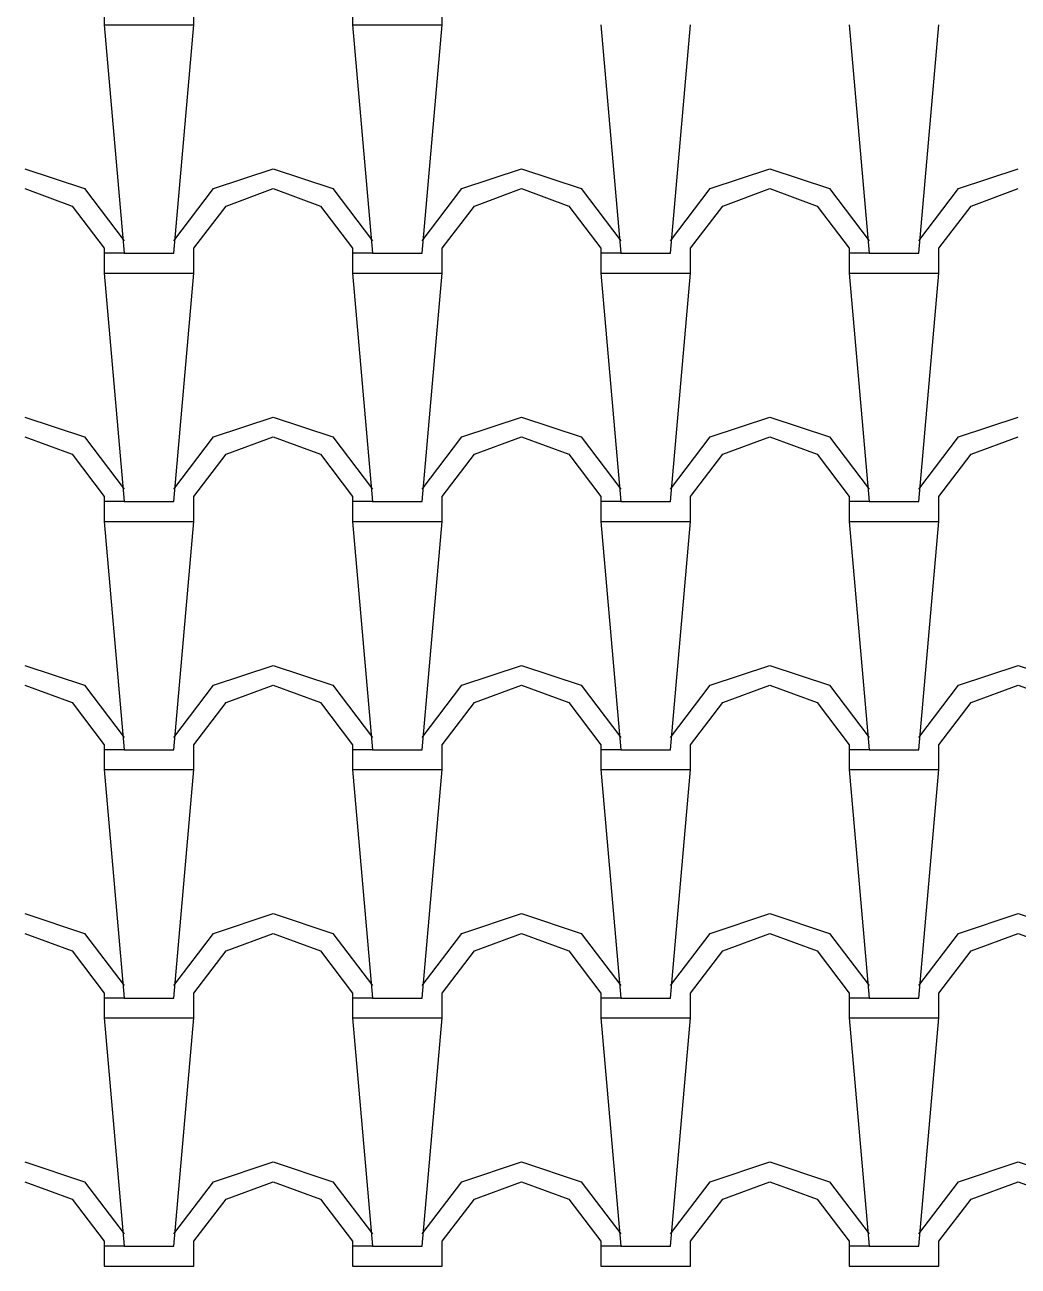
# Model space of a CAD drawing. Extents: x 143.46 to 149.12, y 337.31 to 340.42.
# Drawn here: x 146.164 to 147.164, y 337.314 to 338.564 of the extents above; entities that cross this region are included whole.
import ezdxf

# ---------------------------------------------------------------- set-up
doc = ezdxf.new("R2010")
doc.units = 0
doc.header["$LTSCALE"] = 0.03
doc.header["$MEASUREMENT"] = 0
doc.layers.add('TELHA', color=1, linetype='CONTINUOUS')

msp = doc.modelspace()

# ---------------------------------------------------------------- linework, layer by layer
at = {"layer": 'TELHA', "color": 1}
for p, q in [((146.2439, 338.5892), (146.2439, 338.5642)), ((146.3339, 338.5642), (146.3339, 338.5892)), ((146.4939, 338.5892), (146.4939, 338.5642)), ((146.5839, 338.5642), (146.5839, 338.5892)), ((146.2439, 338.5642), (146.2639, 338.3342)), ((146.2439, 338.5642), (146.2639, 338.5642)), ((146.2439, 338.5642), (146.2639, 338.3342)), ((146.2639, 338.5642), (146.3339, 338.5642)), ((146.3139, 338.3342), (146.3339, 338.5642)), ((146.3139, 338.3342), (146.3339, 338.5642)), ((146.4939, 338.5642), (146.5139, 338.3342)), ((146.4939, 338.5642), (146.5139, 338.5642)), ((146.5139, 338.5642), (146.5839, 338.5642)), ((146.5639, 338.3342), (146.5839, 338.5642)), ((146.7439, 338.5642), (146.7639, 338.3342)), ((146.8139, 338.3342), (146.8339, 338.5642)), ((146.9939, 338.5642), (147.0139, 338.3342)), ((147.0639, 338.3342), (147.0839, 338.5642)), ((146.1639, 338.4192), (146.2239, 338.3992)), ((146.3539, 338.3992), (146.4139, 338.4192)), ((146.4139, 338.4192), (146.4739, 338.3992)), ((146.6039, 338.3992), (146.6639, 338.4192)), ((146.6639, 338.4192), (146.7239, 338.3992)), ((146.6639, 338.4192), (146.7239, 338.3992)), ((146.8539, 338.3992), (146.9139, 338.4192)), ((146.9139, 338.4192), (146.9739, 338.3992)), ((147.1039, 338.3992), (147.1639, 338.4192)), ((146.1639, 338.3992), (146.2114, 338.3817)), ((146.2239, 338.3992), (146.2639, 338.3467)), ((146.2239, 338.3992), (146.2639, 338.3467)), ((146.3139, 338.3467), (146.3539, 338.3992)), ((146.3139, 338.3467), (146.3539, 338.3992)), ((146.3664, 338.3817), (146.4139, 338.3992)), ((146.4139, 338.3992), (146.4614, 338.3817)), ((146.4739, 338.3992), (146.5139, 338.3467)), ((146.5639, 338.3467), (146.6039, 338.3992)), ((146.6164, 338.3817), (146.6639, 338.3992)), ((146.6639, 338.3992), (146.7114, 338.3817)), ((146.6639, 338.3992), (146.7114, 338.3817)), ((146.7239, 338.3992), (146.7639, 338.3467)), ((146.8139, 338.3467), (146.8539, 338.3992)), ((146.8664, 338.3817), (146.9139, 338.3992)), ((146.9139, 338.3992), (146.9614, 338.3817)), ((146.9739, 338.3992), (147.0139, 338.3467)), ((147.0639, 338.3467), (147.1039, 338.3992)), ((147.1164, 338.3817), (147.1639, 338.3992)), ((146.2114, 338.3817), (146.2439, 338.3392)), ((146.2114, 338.3817), (146.2439, 338.3392)), ((146.3339, 338.3392), (146.3664, 338.3817)), ((146.3339, 338.3392), (146.3664, 338.3817)), ((146.4614, 338.3817), (146.4939, 338.3392)), ((146.5839, 338.3392), (146.6164, 338.3817)), ((146.7114, 338.3817), (146.7439, 338.3392)), ((146.8339, 338.3392), (146.8664, 338.3817)), ((146.9614, 338.3817), (146.9939, 338.3392)), ((147.0839, 338.3392), (147.1164, 338.3817)), ((146.2439, 338.3392), (146.2439, 338.3142)), ((146.2439, 338.3392), (146.2439, 338.3142)), ((146.3339, 338.3142), (146.3339, 338.3392)), ((146.3339, 338.3142), (146.3339, 338.3392)), ((146.4939, 338.3392), (146.4939, 338.3142)), ((146.5839, 338.3142), (146.5839, 338.3392)), ((146.7439, 338.3392), (146.7439, 338.3142)), ((146.8339, 338.3142), (146.8339, 338.3392)), ((146.9939, 338.3392), (146.9939, 338.3142)), ((147.0839, 338.3142), (147.0839, 338.3392)), ((146.2639, 338.3342), (146.2439, 338.3342)), ((146.2639, 338.3342), (146.2439, 338.3342)), ((146.2639, 338.3342), (146.3139, 338.3342)), ((146.2639, 338.3342), (146.3139, 338.3342)), ((146.5139, 338.3342), (146.4939, 338.3342)), ((146.5139, 338.3342), (146.5639, 338.3342)), ((146.7639, 338.3342), (146.7439, 338.3342)), ((146.7639, 338.3342), (146.8139, 338.3342)), ((147.0139, 338.3342), (146.9939, 338.3342)), ((147.0139, 338.3342), (147.0639, 338.3342)), ((146.2439, 338.3142), (146.2639, 338.0842)), ((146.2439, 338.3142), (146.2639, 338.0842)), ((146.2439, 338.3142), (146.2639, 338.3142)), ((146.2439, 338.3142), (146.2639, 338.3142)), ((146.2639, 338.3142), (146.3339, 338.3142)), ((146.2639, 338.3142), (146.3339, 338.3142)), ((146.3139, 338.0842), (146.3339, 338.3142)), ((146.3139, 338.0842), (146.3339, 338.3142)), ((146.4939, 338.3142), (146.5139, 338.0842)), ((146.4939, 338.3142), (146.5139, 338.3142)), ((146.5139, 338.3142), (146.5839, 338.3142)), ((146.5639, 338.0842), (146.5839, 338.3142)), ((146.7439, 338.3142), (146.7639, 338.0842)), ((146.7439, 338.3142), (146.7639, 338.3142)), ((146.7639, 338.3142), (146.8339, 338.3142)), ((146.8139, 338.0842), (146.8339, 338.3142)), ((146.9939, 338.3142), (147.0139, 338.0842)), ((146.9939, 338.3142), (147.0139, 338.3142)), ((147.0139, 338.3142), (147.0839, 338.3142)), ((147.0639, 338.0842), (147.0839, 338.3142)), ((146.1639, 338.1692), (146.2239, 338.1492)), ((146.1639, 338.1692), (146.2239, 338.1492)), ((146.3539, 338.1492), (146.4139, 338.1692)), ((146.3539, 338.1492), (146.4139, 338.1692)), ((146.3539, 338.1492), (146.4139, 338.1692)), ((146.4139, 338.1692), (146.4739, 338.1492)), ((146.4139, 338.1692), (146.4739, 338.1492)), ((146.4139, 338.1692), (146.4739, 338.1492)), ((146.6039, 338.1492), (146.6639, 338.1692)), ((146.6039, 338.1492), (146.6639, 338.1692)), ((146.6039, 338.1492), (146.6639, 338.1692)), ((146.6639, 338.1692), (146.7239, 338.1492)), ((146.6639, 338.1692), (146.7239, 338.1492)), ((146.6639, 338.1692), (146.7239, 338.1492)), ((146.6639, 338.1692), (146.7239, 338.1492)), ((146.6639, 338.1692), (146.7239, 338.1492)), ((146.6639, 338.1692), (146.7239, 338.1492)), ((146.8539, 338.1492), (146.9139, 338.1692)), ((146.8539, 338.1492), (146.9139, 338.1692)), ((146.8539, 338.1492), (146.9139, 338.1692)), ((146.9139, 338.1692), (146.9739, 338.1492)), ((146.9139, 338.1692), (146.9739, 338.1492)), ((146.9139, 338.1692), (146.9739, 338.1492)), ((147.1039, 338.1492), (147.1639, 338.1692)), ((147.1039, 338.1492), (147.1639, 338.1692)), ((147.1039, 338.1492), (147.1639, 338.1692)), ((146.1639, 338.1492), (146.2114, 338.1317)), ((146.1639, 338.1492), (146.2114, 338.1317)), ((146.2239, 338.1492), (146.2639, 338.0967)), ((146.2239, 338.1492), (146.2639, 338.0967)), ((146.2239, 338.1492), (146.2639, 338.0967)), ((146.2239, 338.1492), (146.2639, 338.0967)), ((146.2239, 338.1492), (146.2639, 338.0967)), ((146.3139, 338.0967), (146.3539, 338.1492)), ((146.3139, 338.0967), (146.3539, 338.1492)), ((146.3139, 338.0967), (146.3539, 338.1492)), ((146.3139, 338.0967), (146.3539, 338.1492)), ((146.3139, 338.0967), (146.3539, 338.1492)), ((146.3664, 338.1317), (146.4139, 338.1492)), ((146.3664, 338.1317), (146.4139, 338.1492)), ((146.3664, 338.1317), (146.4139, 338.1492)), ((146.4139, 338.1492), (146.4614, 338.1317)), ((146.4139, 338.1492), (146.4614, 338.1317)), ((146.4139, 338.1492), (146.4614, 338.1317)), ((146.4739, 338.1492), (146.5139, 338.0967)), ((146.4739, 338.1492), (146.5139, 338.0967)), ((146.4739, 338.1492), (146.5139, 338.0967)), ((146.5639, 338.0967), (146.6039, 338.1492)), ((146.5639, 338.0967), (146.6039, 338.1492)), ((146.5639, 338.0967), (146.6039, 338.1492)), ((146.6164, 338.1317), (146.6639, 338.1492)), ((146.6164, 338.1317), (146.6639, 338.1492)), ((146.6164, 338.1317), (146.6639, 338.1492)), ((146.6639, 338.1492), (146.7114, 338.1317)), ((146.6639, 338.1492), (146.7114, 338.1317)), ((146.6639, 338.1492), (146.7114, 338.1317)), ((146.6639, 338.1492), (146.7114, 338.1317)), ((146.6639, 338.1492), (146.7114, 338.1317)), ((146.6639, 338.1492), (146.7114, 338.1317)), ((146.7239, 338.1492), (146.7639, 338.0967)), ((146.7239, 338.1492), (146.7639, 338.0967)), ((146.7239, 338.1492), (146.7639, 338.0967)), ((146.8139, 338.0967), (146.8539, 338.1492)), ((146.8139, 338.0967), (146.8539, 338.1492)), ((146.8139, 338.0967), (146.8539, 338.1492)), ((146.8664, 338.1317), (146.9139, 338.1492)), ((146.8664, 338.1317), (146.9139, 338.1492)), ((146.8664, 338.1317), (146.9139, 338.1492)), ((146.9139, 338.1492), (146.9614, 338.1317)), ((146.9139, 338.1492), (146.9614, 338.1317)), ((146.9139, 338.1492), (146.9614, 338.1317)), ((146.9739, 338.1492), (147.0139, 338.0967)), ((146.9739, 338.1492), (147.0139, 338.0967)), ((146.9739, 338.1492), (147.0139, 338.0967)), ((147.0639, 338.0967), (147.1039, 338.1492)), ((147.0639, 338.0967), (147.1039, 338.1492)), ((147.0639, 338.0967), (147.1039, 338.1492)), ((147.1164, 338.1317), (147.1639, 338.1492)), ((147.1164, 338.1317), (147.1639, 338.1492)), ((147.1164, 338.1317), (147.1639, 338.1492)), ((146.2114, 338.1317), (146.2439, 338.0892)), ((146.2114, 338.1317), (146.2439, 338.0892)), ((146.2114, 338.1317), (146.2439, 338.0892)), ((146.2114, 338.1317), (146.2439, 338.0892)), ((146.2114, 338.1317), (146.2439, 338.0892)), ((146.3339, 338.0892), (146.3664, 338.1317)), ((146.3339, 338.0892), (146.3664, 338.1317)), ((146.3339, 338.0892), (146.3664, 338.1317)), ((146.3339, 338.0892), (146.3664, 338.1317)), ((146.3339, 338.0892), (146.3664, 338.1317)), ((146.4614, 338.1317), (146.4939, 338.0892)), ((146.4614, 338.1317), (146.4939, 338.0892)), ((146.4614, 338.1317), (146.4939, 338.0892)), ((146.5839, 338.0892), (146.6164, 338.1317)), ((146.5839, 338.0892), (146.6164, 338.1317)), ((146.5839, 338.0892), (146.6164, 338.1317)), ((146.7114, 338.1317), (146.7439, 338.0892)), ((146.7114, 338.1317), (146.7439, 338.0892)), ((146.7114, 338.1317), (146.7439, 338.0892)), ((146.8339, 338.0892), (146.8664, 338.1317)), ((146.8339, 338.0892), (146.8664, 338.1317)), ((146.8339, 338.0892), (146.8664, 338.1317)), ((146.9614, 338.1317), (146.9939, 338.0892)), ((146.9614, 338.1317), (146.9939, 338.0892)), ((146.9614, 338.1317), (146.9939, 338.0892)), ((147.0839, 338.0892), (147.1164, 338.1317)), ((147.0839, 338.0892), (147.1164, 338.1317)), ((147.0839, 338.0892), (147.1164, 338.1317)), ((146.2439, 338.0892), (146.2439, 338.0642)), ((146.2439, 338.0892), (146.2439, 338.0642)), ((146.2439, 338.0892), (146.2439, 338.0642)), ((146.2439, 338.0892), (146.2439, 338.0642)), ((146.2439, 338.0892), (146.2439, 338.0642)), ((146.3339, 338.0642), (146.3339, 338.0892)), ((146.3339, 338.0642), (146.3339, 338.0892)), ((146.3339, 338.0642), (146.3339, 338.0892)), ((146.3339, 338.0642), (146.3339, 338.0892)), ((146.3339, 338.0642), (146.3339, 338.0892)), ((146.4939, 338.0892), (146.4939, 338.0642)), ((146.4939, 338.0892), (146.4939, 338.0642)), ((146.4939, 338.0892), (146.4939, 338.0642)), ((146.5839, 338.0642), (146.5839, 338.0892)), ((146.5839, 338.0642), (146.5839, 338.0892)), ((146.5839, 338.0642), (146.5839, 338.0892)), ((146.7439, 338.0892), (146.7439, 338.0642)), ((146.7439, 338.0892), (146.7439, 338.0642)), ((146.7439, 338.0892), (146.7439, 338.0642)), ((146.8339, 338.0642), (146.8339, 338.0892)), ((146.8339, 338.0642), (146.8339, 338.0892)), ((146.8339, 338.0642), (146.8339, 338.0892)), ((146.9939, 338.0892), (146.9939, 338.0642)), ((146.9939, 338.0892), (146.9939, 338.0642)), ((146.9939, 338.0892), (146.9939, 338.0642)), ((147.0839, 338.0642), (147.0839, 338.0892)), ((147.0839, 338.0642), (147.0839, 338.0892)), ((147.0839, 338.0642), (147.0839, 338.0892)), ((146.2639, 338.0842), (146.2439, 338.0842)), ((146.2639, 338.0842), (146.2439, 338.0842)), ((146.2639, 338.0842), (146.2439, 338.0842)), ((146.2639, 338.0842), (146.2439, 338.0842)), ((146.2639, 338.0842), (146.2439, 338.0842)), ((146.2639, 338.0842), (146.3139, 338.0842)), ((146.2639, 338.0842), (146.3139, 338.0842)), ((146.2639, 338.0842), (146.3139, 338.0842)), ((146.2639, 338.0842), (146.3139, 338.0842)), ((146.2639, 338.0842), (146.3139, 338.0842)), ((146.5139, 338.0842), (146.4939, 338.0842)), ((146.5139, 338.0842), (146.4939, 338.0842)), ((146.5139, 338.0842), (146.4939, 338.0842)), ((146.5139, 338.0842), (146.5639, 338.0842)), ((146.5139, 338.0842), (146.5639, 338.0842)), ((146.5139, 338.0842), (146.5639, 338.0842)), ((146.7639, 338.0842), (146.7439, 338.0842)), ((146.7639, 338.0842), (146.7439, 338.0842)), ((146.7639, 338.0842), (146.7439, 338.0842)), ((146.7639, 338.0842), (146.8139, 338.0842)), ((146.7639, 338.0842), (146.8139, 338.0842)), ((146.7639, 338.0842), (146.8139, 338.0842)), ((147.0139, 338.0842), (146.9939, 338.0842)), ((147.0139, 338.0842), (146.9939, 338.0842)), ((147.0139, 338.0842), (146.9939, 338.0842)), ((147.0139, 338.0842), (147.0639, 338.0842)), ((147.0139, 338.0842), (147.0639, 338.0842)), ((147.0139, 338.0842), (147.0639, 338.0842)), ((146.2439, 338.0642), (146.2639, 338.0642)), ((146.2439, 338.0642), (146.2639, 338.0642)), ((146.2439, 338.0642), (146.2639, 337.8342)), ((146.2439, 338.0642), (146.2639, 337.8342)), ((146.2439, 338.0642), (146.2639, 338.0642)), ((146.2439, 338.0642), (146.2639, 338.0642)), ((146.2439, 338.0642), (146.2639, 337.8342)), ((146.2439, 338.0642), (146.2639, 337.8342)), ((146.2439, 338.0642), (146.2639, 338.0642)), ((146.2639, 338.0642), (146.3339, 338.0642)), ((146.2639, 338.0642), (146.3339, 338.0642)), ((146.2639, 338.0642), (146.3339, 338.0642)), ((146.2639, 338.0642), (146.3339, 338.0642)), ((146.2639, 338.0642), (146.3339, 338.0642)), ((146.3139, 337.8342), (146.3339, 338.0642)), ((146.3139, 337.8342), (146.3339, 338.0642)), ((146.3139, 337.8342), (146.3339, 338.0642)), ((146.3139, 337.8342), (146.3339, 338.0642)), ((146.4939, 338.0642), (146.5139, 338.0642)), ((146.4939, 338.0642), (146.5139, 338.0642)), ((146.4939, 338.0642), (146.5139, 337.8342)), ((146.4939, 338.0642), (146.5139, 337.8342)), ((146.4939, 338.0642), (146.5139, 338.0642)), ((146.5139, 338.0642), (146.5839, 338.0642)), ((146.5139, 338.0642), (146.5839, 338.0642)), ((146.5139, 338.0642), (146.5839, 338.0642)), ((146.5639, 337.8342), (146.5839, 338.0642)), ((146.5639, 337.8342), (146.5839, 338.0642)), ((146.7439, 338.0642), (146.7639, 338.0642)), ((146.7439, 338.0642), (146.7639, 338.0642)), ((146.7439, 338.0642), (146.7639, 337.8342)), ((146.7439, 338.0642), (146.7639, 337.8342)), ((146.7439, 338.0642), (146.7639, 338.0642)), ((146.7639, 338.0642), (146.8339, 338.0642)), ((146.7639, 338.0642), (146.8339, 338.0642)), ((146.7639, 338.0642), (146.8339, 338.0642)), ((146.8139, 337.8342), (146.8339, 338.0642)), ((146.8139, 337.8342), (146.8339, 338.0642)), ((146.9939, 338.0642), (147.0139, 338.0642)), ((146.9939, 338.0642), (147.0139, 338.0642)), ((146.9939, 338.0642), (147.0139, 337.8342)), ((146.9939, 338.0642), (147.0139, 337.8342)), ((146.9939, 338.0642), (147.0139, 338.0642)), ((147.0139, 338.0642), (147.0839, 338.0642)), ((147.0139, 338.0642), (147.0839, 338.0642)), ((147.0139, 338.0642), (147.0839, 338.0642)), ((147.0639, 337.8342), (147.0839, 338.0642)), ((147.0639, 337.8342), (147.0839, 338.0642)), ((146.1639, 337.9192), (146.2239, 337.8992)), ((146.3539, 337.8992), (146.4139, 337.9192)), ((146.4139, 337.9192), (146.4739, 337.8992)), ((146.6039, 337.8992), (146.6639, 337.9192)), ((146.6639, 337.9192), (146.7239, 337.8992)), ((146.6639, 337.9192), (146.7239, 337.8992)), ((146.8539, 337.8992), (146.9139, 337.9192)), ((146.9139, 337.9192), (146.9739, 337.8992)), ((147.1039, 337.8992), (147.1639, 337.9192)), ((147.1639, 337.9192), (147.2239, 337.8992)), ((146.1639, 337.8992), (146.2114, 337.8817)), ((146.2239, 337.8992), (146.2639, 337.8467)), ((146.2239, 337.8992), (146.2639, 337.8467)), ((146.3139, 337.8467), (146.3539, 337.8992)), ((146.3139, 337.8467), (146.3539, 337.8992)), ((146.3664, 337.8817), (146.4139, 337.8992)), ((146.4139, 337.8992), (146.4614, 337.8817)), ((146.4739, 337.8992), (146.5139, 337.8467)), ((146.5639, 337.8467), (146.6039, 337.8992)), ((146.6164, 337.8817), (146.6639, 337.8992)), ((146.6639, 337.8992), (146.7114, 337.8817)), ((146.6639, 337.8992), (146.7114, 337.8817)), ((146.7239, 337.8992), (146.7639, 337.8467)), ((146.8139, 337.8467), (146.8539, 337.8992)), ((146.8664, 337.8817), (146.9139, 337.8992)), ((146.9139, 337.8992), (146.9614, 337.8817)), ((146.9739, 337.8992), (147.0139, 337.8467)), ((147.0639, 337.8467), (147.1039, 337.8992)), ((147.1164, 337.8817), (147.1639, 337.8992)), ((147.1639, 337.8992), (147.2114, 337.8817)), ((146.2114, 337.8817), (146.2439, 337.8392)), ((146.2114, 337.8817), (146.2439, 337.8392)), ((146.3339, 337.8392), (146.3664, 337.8817)), ((146.3339, 337.8392), (146.3664, 337.8817)), ((146.4614, 337.8817), (146.4939, 337.8392)), ((146.5839, 337.8392), (146.6164, 337.8817)), ((146.7114, 337.8817), (146.7439, 337.8392)), ((146.8339, 337.8392), (146.8664, 337.8817)), ((146.9614, 337.8817), (146.9939, 337.8392)), ((147.0839, 337.8392), (147.1164, 337.8817)), ((146.2439, 337.8392), (146.2439, 337.8142)), ((146.2439, 337.8392), (146.2439, 337.8142)), ((146.3339, 337.8142), (146.3339, 337.8392)), ((146.3339, 337.8142), (146.3339, 337.8392)), ((146.4939, 337.8392), (146.4939, 337.8142)), ((146.5839, 337.8142), (146.5839, 337.8392)), ((146.7439, 337.8392), (146.7439, 337.8142)), ((146.8339, 337.8142), (146.8339, 337.8392)), ((146.9939, 337.8392), (146.9939, 337.8142)), ((147.0839, 337.8142), (147.0839, 337.8392)), ((146.2639, 337.8342), (146.2439, 337.8342)), ((146.2639, 337.8342), (146.2439, 337.8342)), ((146.2639, 337.8342), (146.3139, 337.8342)), ((146.2639, 337.8342), (146.3139, 337.8342)), ((146.5139, 337.8342), (146.4939, 337.8342)), ((146.5139, 337.8342), (146.5639, 337.8342)), ((146.7639, 337.8342), (146.7439, 337.8342)), ((146.7639, 337.8342), (146.8139, 337.8342)), ((147.0139, 337.8342), (146.9939, 337.8342)), ((147.0139, 337.8342), (147.0639, 337.8342)), ((146.2439, 337.8142), (146.2639, 337.8142)), ((146.2439, 337.8142), (146.2639, 337.5842)), ((146.2439, 337.8142), (146.2639, 337.8142)), ((146.2439, 337.8142), (146.2639, 337.5842)), ((146.2639, 337.8142), (146.3339, 337.8142)), ((146.2639, 337.8142), (146.3339, 337.8142)), ((146.3139, 337.5842), (146.3339, 337.8142)), ((146.3139, 337.5842), (146.3339, 337.8142)), ((146.4939, 337.8142), (146.5139, 337.8142)), ((146.4939, 337.8142), (146.5139, 337.5842)), ((146.5139, 337.8142), (146.5839, 337.8142)), ((146.5639, 337.5842), (146.5839, 337.8142)), ((146.7439, 337.8142), (146.7639, 337.8142)), ((146.7439, 337.8142), (146.7639, 337.5842)), ((146.7639, 337.8142), (146.8339, 337.8142)), ((146.8139, 337.5842), (146.8339, 337.8142)), ((146.9939, 337.8142), (147.0139, 337.8142)), ((146.9939, 337.8142), (147.0139, 337.5842)), ((147.0139, 337.8142), (147.0839, 337.8142)), ((147.0639, 337.5842), (147.0839, 337.8142)), ((146.1639, 337.6692), (146.2239, 337.6492)), ((146.3539, 337.6492), (146.4139, 337.6692)), ((146.4139, 337.6692), (146.4739, 337.6492)), ((146.6039, 337.6492), (146.6639, 337.6692)), ((146.6639, 337.6692), (146.7239, 337.6492)), ((146.6639, 337.6692), (146.7239, 337.6492)), ((146.8539, 337.6492), (146.9139, 337.6692)), ((146.9139, 337.6692), (146.9739, 337.6492)), ((147.1039, 337.6492), (147.1639, 337.6692)), ((147.1639, 337.6692), (147.2239, 337.6492)), ((146.1639, 337.6492), (146.2114, 337.6317)), ((146.2239, 337.6492), (146.2639, 337.5967)), ((146.2239, 337.6492), (146.2639, 337.5967)), ((146.3139, 337.5967), (146.3539, 337.6492)), ((146.3139, 337.5967), (146.3539, 337.6492)), ((146.3664, 337.6317), (146.4139, 337.6492)), ((146.4139, 337.6492), (146.4614, 337.6317)), ((146.4739, 337.6492), (146.5139, 337.5967)), ((146.5639, 337.5967), (146.6039, 337.6492)), ((146.6164, 337.6317), (146.6639, 337.6492)), ((146.6639, 337.6492), (146.7114, 337.6317)), ((146.6639, 337.6492), (146.7114, 337.6317)), ((146.7239, 337.6492), (146.7639, 337.5967)), ((146.8139, 337.5967), (146.8539, 337.6492)), ((146.8664, 337.6317), (146.9139, 337.6492)), ((146.9139, 337.6492), (146.9614, 337.6317)), ((146.9739, 337.6492), (147.0139, 337.5967)), ((147.0639, 337.5967), (147.1039, 337.6492)), ((147.1164, 337.6317), (147.1639, 337.6492)), ((147.1639, 337.6492), (147.2114, 337.6317)), ((146.2114, 337.6317), (146.2439, 337.5892)), ((146.2114, 337.6317), (146.2439, 337.5892)), ((146.3339, 337.5892), (146.3664, 337.6317)), ((146.3339, 337.5892), (146.3664, 337.6317)), ((146.4614, 337.6317), (146.4939, 337.5892)), ((146.5839, 337.5892), (146.6164, 337.6317)), ((146.7114, 337.6317), (146.7439, 337.5892)), ((146.8339, 337.5892), (146.8664, 337.6317)), ((146.9614, 337.6317), (146.9939, 337.5892)), ((147.0839, 337.5892), (147.1164, 337.6317)), ((146.2439, 337.5892), (146.2439, 337.5642)), ((146.2439, 337.5892), (146.2439, 337.5642)), ((146.3339, 337.5642), (146.3339, 337.5892)), ((146.3339, 337.5642), (146.3339, 337.5892)), ((146.4939, 337.5892), (146.4939, 337.5642)), ((146.5839, 337.5642), (146.5839, 337.5892)), ((146.7439, 337.5892), (146.7439, 337.5642)), ((146.8339, 337.5642), (146.8339, 337.5892)), ((146.9939, 337.5892), (146.9939, 337.5642)), ((147.0839, 337.5642), (147.0839, 337.5892)), ((146.2639, 337.5842), (146.2439, 337.5842)), ((146.2639, 337.5842), (146.2439, 337.5842)), ((146.2639, 337.5842), (146.3139, 337.5842)), ((146.2639, 337.5842), (146.3139, 337.5842)), ((146.5139, 337.5842), (146.4939, 337.5842)), ((146.5139, 337.5842), (146.5639, 337.5842)), ((146.7639, 337.5842), (146.7439, 337.5842)), ((146.7639, 337.5842), (146.8139, 337.5842)), ((147.0139, 337.5842), (146.9939, 337.5842)), ((147.0139, 337.5842), (147.0639, 337.5842)), ((146.2439, 337.5642), (146.2639, 337.3342)), ((146.2439, 337.5642), (146.2639, 337.5642)), ((146.2439, 337.5642), (146.2639, 337.5642)), ((146.2439, 337.5642), (146.2639, 337.3342)), ((146.2639, 337.5642), (146.3339, 337.5642)), ((146.2639, 337.5642), (146.3339, 337.5642)), ((146.3139, 337.3342), (146.3339, 337.5642)), ((146.3139, 337.3342), (146.3339, 337.5642)), ((146.4939, 337.5642), (146.5139, 337.3342)), ((146.4939, 337.5642), (146.5139, 337.5642)), ((146.5139, 337.5642), (146.5839, 337.5642)), ((146.5639, 337.3342), (146.5839, 337.5642)), ((146.7439, 337.5642), (146.7639, 337.5642)), ((146.7439, 337.5642), (146.7639, 337.3342)), ((146.7639, 337.5642), (146.8339, 337.5642)), ((146.8139, 337.3342), (146.8339, 337.5642)), ((146.9939, 337.5642), (147.0139, 337.5642)), ((146.9939, 337.5642), (147.0139, 337.3342)), ((147.0139, 337.5642), (147.0839, 337.5642)), ((147.0639, 337.3342), (147.0839, 337.5642)), ((146.1639, 337.4192), (146.2239, 337.3992)), ((146.3539, 337.3992), (146.4139, 337.4192)), ((146.4139, 337.4192), (146.4739, 337.3992)), ((146.6039, 337.3992), (146.6639, 337.4192)), ((146.6639, 337.4192), (146.7239, 337.3992)), ((146.6639, 337.4192), (146.7239, 337.3992)), ((146.8539, 337.3992), (146.9139, 337.4192)), ((146.9139, 337.4192), (146.9739, 337.3992)), ((147.1039, 337.3992), (147.1639, 337.4192)), ((147.1639, 337.4192), (147.2239, 337.3992)), ((146.1639, 337.3992), (146.2114, 337.3817)), ((146.2239, 337.3992), (146.2639, 337.3467)), ((146.2239, 337.3992), (146.2639, 337.3467)), ((146.3139, 337.3467), (146.3539, 337.3992)), ((146.3139, 337.3467), (146.3539, 337.3992)), ((146.3664, 337.3817), (146.4139, 337.3992)), ((146.4139, 337.3992), (146.4614, 337.3817)), ((146.4739, 337.3992), (146.5139, 337.3467)), ((146.5639, 337.3467), (146.6039, 337.3992)), ((146.6164, 337.3817), (146.6639, 337.3992)), ((146.6639, 337.3992), (146.7114, 337.3817)), ((146.6639, 337.3992), (146.7114, 337.3817)), ((146.7239, 337.3992), (146.7639, 337.3467)), ((146.8139, 337.3467), (146.8539, 337.3992)), ((146.8664, 337.3817), (146.9139, 337.3992)), ((146.9139, 337.3992), (146.9614, 337.3817)), ((146.9739, 337.3992), (147.0139, 337.3467)), ((147.0639, 337.3467), (147.1039, 337.3992)), ((147.1164, 337.3817), (147.1639, 337.3992)), ((147.1639, 337.3992), (147.2114, 337.3817)), ((146.2114, 337.3817), (146.2439, 337.3392)), ((146.2114, 337.3817), (146.2439, 337.3392)), ((146.3339, 337.3392), (146.3664, 337.3817)), ((146.3339, 337.3392), (146.3664, 337.3817)), ((146.4614, 337.3817), (146.4939, 337.3392)), ((146.5839, 337.3392), (146.6164, 337.3817)), ((146.7114, 337.3817), (146.7439, 337.3392)), ((146.8339, 337.3392), (146.8664, 337.3817)), ((146.9614, 337.3817), (146.9939, 337.3392)), ((147.0839, 337.3392), (147.1164, 337.3817)), ((146.2439, 337.3392), (146.2439, 337.3142)), ((146.2439, 337.3392), (146.2439, 337.3142)), ((146.3339, 337.3142), (146.3339, 337.3392)), ((146.3339, 337.3142), (146.3339, 337.3392)), ((146.4939, 337.3392), (146.4939, 337.3142)), ((146.5839, 337.3142), (146.5839, 337.3392)), ((146.7439, 337.3392), (146.7439, 337.3142)), ((146.8339, 337.3142), (146.8339, 337.3392)), ((146.9939, 337.3392), (146.9939, 337.3142)), ((147.0839, 337.3142), (147.0839, 337.3392)), ((146.2639, 337.3342), (146.2439, 337.3342)), ((146.2639, 337.3342), (146.2439, 337.3342)), ((146.2639, 337.3342), (146.3139, 337.3342)), ((146.2639, 337.3342), (146.3139, 337.3342)), ((146.5139, 337.3342), (146.4939, 337.3342)), ((146.5139, 337.3342), (146.5639, 337.3342)), ((146.7639, 337.3342), (146.7439, 337.3342)), ((146.7639, 337.3342), (146.8139, 337.3342)), ((147.0139, 337.3342), (146.9939, 337.3342)), ((147.0139, 337.3342), (147.0639, 337.3342)), ((146.2439, 337.3142), (146.2639, 337.3142)), ((146.2439, 337.3142), (146.2639, 337.3142)), ((146.2639, 337.3142), (146.3339, 337.3142)), ((146.2639, 337.3142), (146.3339, 337.3142)), ((146.4939, 337.3142), (146.5139, 337.3142)), ((146.5139, 337.3142), (146.5839, 337.3142)), ((146.7439, 337.3142), (146.7639, 337.3142)), ((146.7639, 337.3142), (146.8339, 337.3142)), ((146.9939, 337.3142), (147.0139, 337.3142)), ((147.0139, 337.3142), (147.0839, 337.3142))]:
    msp.add_line(p, q, dxfattribs=at)

doc.saveas('drawing.dxf')
